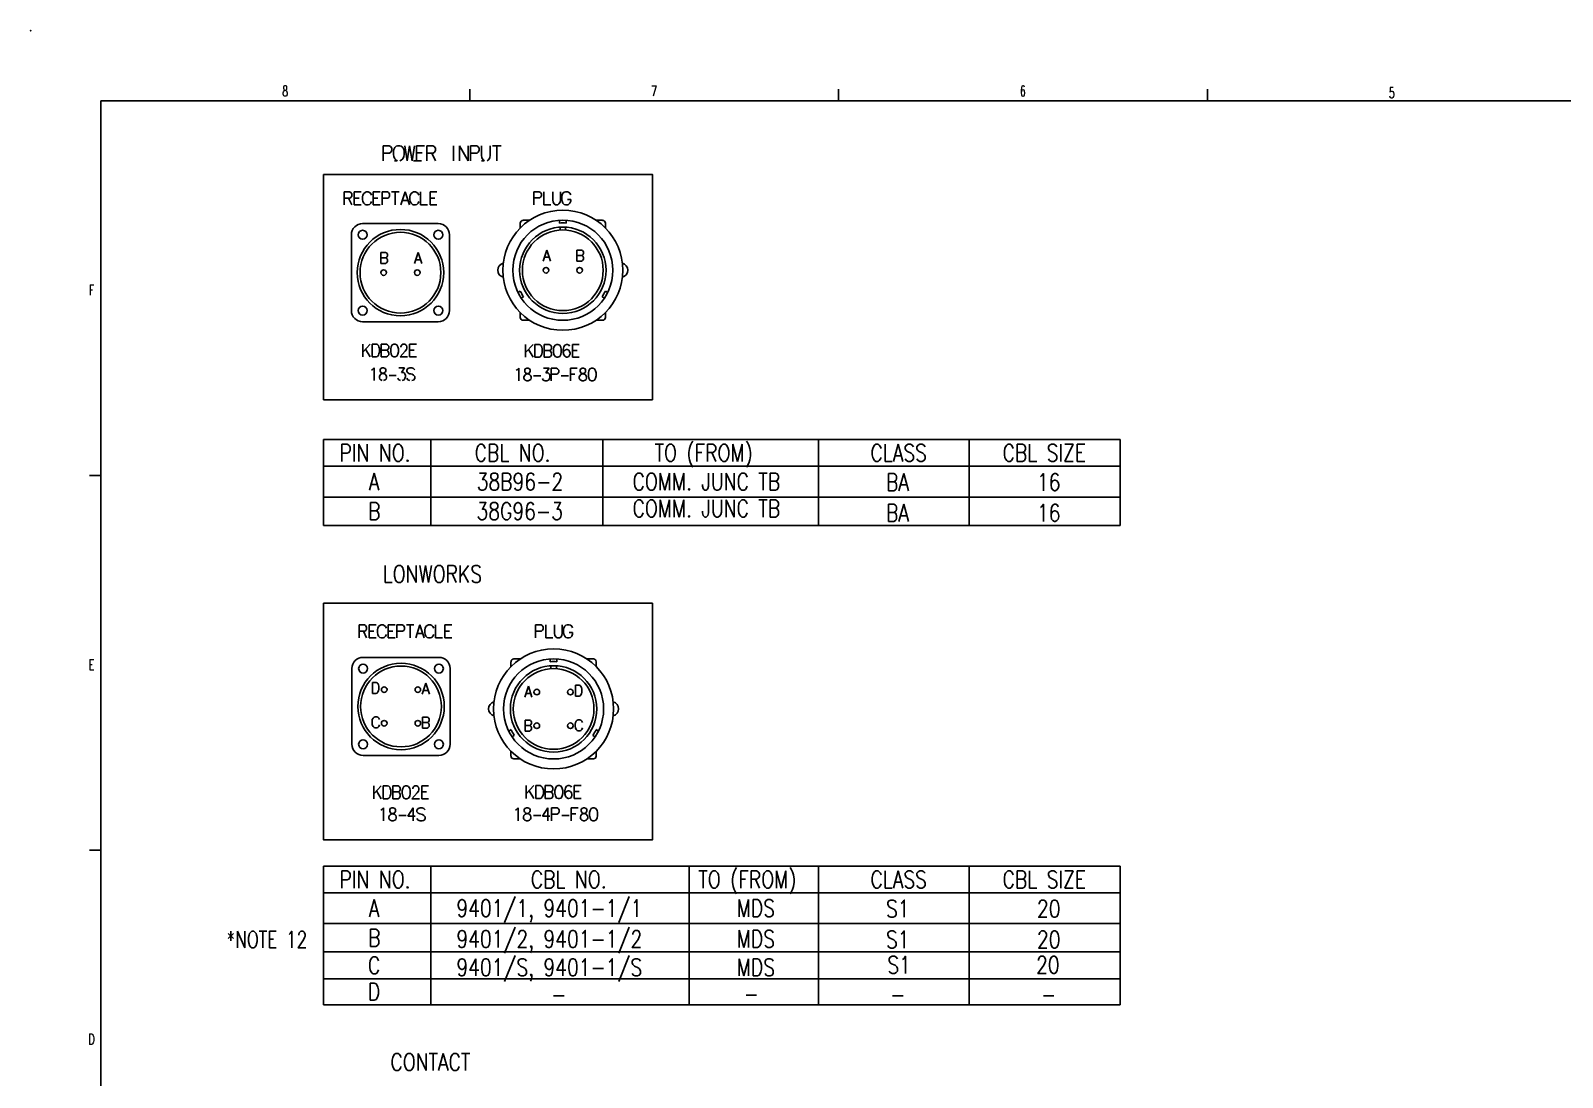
# Model space of a CAD drawing. Extents: x 260 to 819, y -886 to -443.
# Drawn here: x 260.4 to 537.3, y -643 to -453.8 of the extents above; entities that cross this region are included whole.
import ezdxf
from ezdxf.enums import TextEntityAlignment as Align

# ---------------------------------------------------------------- set-up
doc = ezdxf.new("R2010")
doc.units = 0
doc.header["$LTSCALE"] = 150
doc.header["$MEASUREMENT"] = 0
doc.linetypes.add('DASHED', pattern=[0.75, 0.5, -0.25])
doc.layers.get('0').update_dxf_attribs({"color": 6, "linetype": 'CONTINUOUS'})
doc.layers.add('현배선도', color=7, linetype='CONTINUOUS')
doc.styles.get("Standard").update_dxf_attribs({"font": 'romans.shx', "width": 0.8, "bigfont": 'whgtxt.shx'})

# ---------------------------------------------------------------- blocks, each defined once
blk = doc.blocks.new('ansi-c')
at = {"color": 5, "linetype": 'Continuous'}
for p, q in [((-56.4, 764.46), (477, 764.46)), ((-56.4, 358.06), (-56.4, 764.46))]:
    blk.add_line(p, q, dxfattribs=at)
at = {"color": 210, "linetype": 'Continuous'}
for p, q in [((10.28, 764.46), (10.28, 766.57)), ((76.95, 764.46), (76.95, 766.57)), ((143.63, 764.46), (143.63, 766.57)), ((-58.45, 696.73), (-56.4, 696.73)), ((-58.45, 629), (-56.4, 629))]:
    blk.add_line(p, q, dxfattribs=at)
at = {"color": 7, "linetype": 'Continuous'}
blk.add_point((-69.1, 777.16), dxfattribs=at)
at = {"color": 130, "linetype": 'Continuous', "width": 0.655684}
for s, p in [('8', (-23.08, 766.25)), ('7', (43.6, 766.25)), ('6', (110.27, 766.25)), ('5', (176.97, 765.92)), ('F', (-58.09, 730.28)), ('E', (-58.09, 662.55)), ('D', (-58.09, 594.82))]:
    blk.add_text(s, height=1.9, dxfattribs=at).set_placement(p, align=Align.MIDDLE_CENTER)

msp = doc.modelspace()

# ---------------------------------------------------------------- linework, layer by layer
at = {"color": 4, "linetype": 'Continuous'}
for p, q in [((324.07, -474.6), (325.19, -474.6)), ((324.07, -477.32), (324.07, -474.6)), ((324.07, -475.92), (325.26, -475.92)), ((325.19, -474.6), (325.42, -474.74)), ((325.26, -475.92), (325.49, -475.74)), ((325.42, -474.74), (325.66, -475.04)), ((325.49, -475.74), (325.66, -475.48)), ((325.66, -475.48), (325.66, -475.04)), ((325.95, -475.66), (326.02, -475.26)), ((325.95, -476.18), (325.95, -475.66)), ((325.95, -476.18), (326.02, -476.58)), ((326.02, -475.26), (326.18, -474.91)), ((326.18, -474.91), (326.45, -474.69)), ((326.45, -474.69), (326.71, -474.6)), ((326.71, -474.6), (327.1, -474.6)), ((327.1, -474.6), (327.37, -474.69)), ((327.37, -474.69), (327.63, -474.91)), ((327.63, -474.91), (327.8, -475.26)), ((327.8, -475.26), (327.86, -475.66)), ((327.8, -476.58), (327.86, -476.18)), ((327.86, -476.18), (327.86, -475.66)), ((327.99, -474.6), (328.45, -477.32)), ((328.45, -477.32), (328.88, -474.6)), ((328.88, -474.6), (329.31, -477.32)), ((329.31, -477.32), (329.77, -474.6)), ((330.13, -474.6), (331.58, -474.6)), ((330.13, -477.32), (330.13, -474.6)), ((330.13, -475.88), (331.12, -475.88)), ((331.98, -474.6), (333.1, -474.6)), ((331.98, -477.32), (331.98, -474.6)), ((331.98, -475.92), (333.16, -475.92)), ((332.9, -475.92), (333.56, -477.32)), ((333.1, -474.6), (333.33, -474.74)), ((333.16, -475.92), (333.39, -475.74)), ((333.33, -474.74), (333.56, -475.04)), ((333.39, -475.74), (333.56, -475.48)), ((333.56, -475.48), (333.56, -475.04)), ((336.78, -477.32), (336.78, -474.6)), ((337.9, -477.32), (337.9, -474.6)), ((337.9, -474.6), (339.48, -477.32)), ((339.48, -477.32), (339.48, -474.6)), ((339.88, -474.6), (341, -474.6)), ((339.88, -477.32), (339.88, -474.6)), ((339.88, -475.92), (341.06, -475.92)), ((341, -474.6), (341.23, -474.74)), ((341.06, -475.92), (341.29, -475.74)), ((341.23, -474.74), (341.46, -475.04)), ((341.29, -475.74), (341.46, -475.48)), ((341.46, -475.48), (341.46, -475.04)), ((341.85, -476.32), (341.85, -474.6)), ((343.43, -476.32), (343.43, -474.6)), ((343.83, -474.6), (345.41, -474.6)), ((344.62, -477.32), (344.62, -474.6)), ((326.02, -476.58), (326.18, -476.97)), ((326.17, -477.32), (326.57, -477.32)), ((326.18, -476.97), (326.45, -477.24)), ((326.45, -477.24), (326.71, -477.32)), ((327.1, -477.32), (327.37, -477.24)), ((327.37, -477.24), (327.63, -476.97)), ((327.63, -476.97), (327.8, -476.58)), ((329.59, -477.32), (331.04, -477.32)), ((341.85, -476.32), (341.92, -476.8)), ((341.87, -477.32), (342.34, -477.32)), ((341.92, -476.8), (342.15, -477.15)), ((342.15, -477.15), (342.41, -477.32)), ((342.87, -477.32), (343.14, -477.15)), ((343.14, -477.15), (343.37, -476.8)), ((343.37, -476.8), (343.43, -476.32))]:
    msp.add_line(p, q, dxfattribs=at)
at = {"color": 7, "linetype": 'Continuous'}
for p, q in [((317.05, -482.95), (318.02, -482.95)), ((317.05, -485.31), (317.05, -482.95)), ((317.05, -484.09), (318.07, -484.09)), ((317.84, -484.09), (318.42, -485.31)), ((318.02, -482.95), (318.22, -483.07)), ((318.07, -484.09), (318.27, -483.94)), ((318.22, -483.07), (318.42, -483.33)), ((318.27, -483.94), (318.42, -483.71)), ((318.42, -483.71), (318.42, -483.33)), ((318.87, -482.95), (320.13, -482.95)), ((318.87, -485.31), (318.87, -482.95)), ((318.87, -484.06), (319.73, -484.06)), ((320.38, -483.87), (320.44, -483.52)), ((320.38, -484.32), (320.38, -483.87)), ((320.38, -484.32), (320.44, -484.66)), ((320.44, -483.52), (320.58, -483.22)), ((320.58, -483.22), (320.81, -483.03)), ((320.81, -483.03), (321.04, -482.95)), ((321.04, -482.95), (321.38, -482.95)), ((321.38, -482.95), (321.61, -483.03)), ((321.61, -483.03), (321.84, -483.22)), ((321.84, -483.22), (321.98, -483.52)), ((322.3, -482.95), (323.55, -482.95)), ((322.3, -485.31), (322.3, -482.95)), ((322.3, -484.06), (323.15, -484.06)), ((323.89, -482.95), (324.86, -482.95)), ((323.89, -485.31), (323.89, -482.95)), ((323.89, -484.09), (324.92, -484.09)), ((324.86, -482.95), (325.06, -483.07)), ((324.92, -484.09), (325.12, -483.94)), ((325.06, -483.07), (325.26, -483.33)), ((325.12, -483.94), (325.26, -483.71)), ((325.26, -483.71), (325.26, -483.33)), ((325.61, -482.95), (326.98, -482.95)), ((326.29, -485.31), (326.29, -482.95)), ((327.29, -485.31), (328.06, -482.95)), ((327.55, -484.51), (328.57, -484.51)), ((328.06, -482.95), (328.83, -485.31)), ((328.94, -483.87), (329, -483.52)), ((328.94, -484.32), (328.94, -483.87)), ((328.94, -484.32), (329, -484.66)), ((329, -483.52), (329.14, -483.22)), ((329.14, -483.22), (329.37, -483.03)), ((329.37, -483.03), (329.6, -482.95)), ((329.6, -482.95), (329.94, -482.95)), ((329.94, -482.95), (330.17, -483.03)), ((330.17, -483.03), (330.4, -483.22)), ((330.4, -483.22), (330.54, -483.52)), ((330.86, -485.31), (330.86, -482.95)), ((332.57, -482.95), (333.82, -482.95)), ((332.57, -485.31), (332.57, -482.95)), ((332.57, -484.06), (333.42, -484.06)), ((351.34, -482.91), (352.31, -482.91)), ((351.34, -485.27), (351.34, -482.91)), ((351.34, -484.05), (352.36, -484.05)), ((352.31, -482.91), (352.51, -483.03)), ((352.36, -484.05), (352.56, -483.9)), ((352.51, -483.03), (352.71, -483.29)), ((352.56, -483.9), (352.71, -483.67)), ((352.71, -483.67), (352.71, -483.29)), ((353.16, -485.27), (353.16, -482.91)), ((354.76, -484.4), (354.76, -482.91)), ((354.76, -484.4), (354.82, -484.81)), ((356.07, -484.81), (356.13, -484.4)), ((356.13, -484.4), (356.13, -482.91)), ((356.39, -483.83), (356.44, -483.48)), ((356.39, -484.28), (356.39, -483.83)), ((356.39, -484.28), (356.44, -484.62)), ((356.44, -483.48), (356.59, -483.18)), ((356.59, -483.18), (356.82, -482.99)), ((356.82, -482.99), (357.04, -482.91)), ((357.04, -482.91), (357.39, -482.91)), ((357.39, -482.91), (357.61, -482.99)), ((357.42, -484.32), (357.99, -484.32)), ((357.61, -482.99), (357.84, -483.18)), ((357.84, -483.18), (357.99, -483.48)), ((357.99, -484.62), (357.99, -484.32)), ((318.87, -485.31), (320.13, -485.31)), ((320.44, -484.66), (320.58, -485.01)), ((320.58, -485.01), (320.81, -485.24)), ((320.81, -485.24), (321.04, -485.31)), ((321.04, -485.31), (321.38, -485.31)), ((321.38, -485.31), (321.61, -485.24)), ((321.61, -485.24), (321.84, -485.01)), ((321.84, -485.01), (321.98, -484.66)), ((322.3, -485.31), (323.55, -485.31)), ((329, -484.66), (329.14, -485.01)), ((329.14, -485.01), (329.37, -485.24)), ((329.37, -485.24), (329.6, -485.31)), ((329.6, -485.31), (329.94, -485.31)), ((329.94, -485.31), (330.17, -485.24)), ((330.17, -485.24), (330.4, -485.01)), ((330.4, -485.01), (330.54, -484.66)), ((330.86, -485.31), (332.11, -485.31)), ((332.57, -485.31), (333.82, -485.31)), ((353.16, -485.27), (354.42, -485.27)), ((354.82, -484.81), (355.02, -485.12)), ((355.02, -485.12), (355.25, -485.27)), ((355.25, -485.27), (355.65, -485.27)), ((355.65, -485.27), (355.87, -485.12)), ((355.87, -485.12), (356.07, -484.81)), ((356.44, -484.62), (356.59, -484.97)), ((356.59, -484.97), (356.82, -485.2)), ((356.82, -485.2), (357.04, -485.27)), ((357.04, -485.27), (357.39, -485.27)), ((357.39, -485.27), (357.61, -485.2)), ((357.61, -485.2), (357.84, -484.97)), ((357.84, -484.97), (357.99, -484.62)), ((320.38, -488.68), (334.06, -488.68)), ((348.87, -489.47), (348.87, -488.6)), ((349.38, -488.09), (350.55, -488.09)), ((355.97, -488.58), (355.97, -488.09)), ((356.06, -489.84), (356.06, -489.33)), ((357.08, -489.84), (357.08, -489.33)), ((357.16, -488.58), (357.16, -488.09)), ((362.59, -488.09), (363.76, -488.09)), ((364.27, -489.47), (364.27, -488.6)), ((318.35, -504.4), (318.35, -490.71)), ((336.09, -504.4), (336.09, -490.71)), ((323.69, -493.89), (324.51, -493.89)), ((323.69, -495.88), (323.69, -493.89)), ((323.69, -494.86), (324.56, -494.86)), ((324.51, -493.89), (324.68, -493.99)), ((324.56, -494.86), (324.73, -494.73)), ((324.56, -494.86), (324.73, -494.98)), ((324.68, -493.99), (324.85, -494.21)), ((324.68, -495.79), (324.85, -495.56)), ((324.73, -494.73), (324.85, -494.53)), ((324.73, -494.98), (324.85, -495.24)), ((324.85, -494.53), (324.85, -494.21)), ((324.85, -495.56), (324.85, -495.24)), ((329.75, -495.88), (330.4, -493.89)), ((329.97, -495.21), (330.84, -495.21)), ((330.4, -493.89), (331.06, -495.88)), ((353.02, -495.45), (353.67, -493.46)), ((353.24, -494.78), (354.1, -494.78)), ((353.67, -493.46), (354.32, -495.45)), ((359.13, -493.46), (359.95, -493.46)), ((359.13, -495.45), (359.13, -493.46)), ((359.13, -494.43), (359.99, -494.43)), ((359.13, -495.45), (359.95, -495.45)), ((359.95, -493.46), (360.12, -493.56)), ((359.95, -495.45), (360.12, -495.36)), ((359.99, -494.43), (360.16, -494.3)), ((359.99, -494.43), (360.16, -494.55)), ((360.12, -493.56), (360.28, -493.78)), ((360.12, -495.36), (360.28, -495.13)), ((360.16, -494.3), (360.28, -494.1)), ((360.16, -494.55), (360.28, -494.81)), ((360.28, -494.1), (360.28, -493.78)), ((360.28, -495.13), (360.28, -494.81)), ((323.69, -495.88), (324.51, -495.88)), ((324.51, -495.88), (324.68, -495.79)), ((348.45, -501.12), (348.88, -500.88)), ((364.26, -500.88), (364.69, -501.12)), ((349.04, -502.15), (349.47, -501.91)), ((363.67, -501.91), (364.09, -502.15)), ((320.38, -506.43), (334.06, -506.43)), ((348.87, -505.65), (348.87, -504.77)), ((349.38, -506.15), (350.55, -506.15)), ((362.59, -506.15), (363.76, -506.15)), ((364.27, -505.65), (364.27, -504.77)), ((320.41, -512.77), (320.41, -510.47)), ((320.41, -511.92), (321.75, -510.47)), ((320.91, -511.4), (321.75, -512.77)), ((322.08, -510.47), (322.86, -510.47)), ((322.08, -512.77), (322.08, -510.47)), ((322.86, -510.47), (323.06, -510.55)), ((323.06, -510.55), (323.22, -510.73)), ((323.22, -510.73), (323.33, -510.95)), ((323.22, -512.48), (323.33, -512.25)), ((323.33, -510.95), (323.42, -511.29)), ((323.33, -512.25), (323.42, -511.92)), ((323.42, -511.92), (323.42, -511.29)), ((323.75, -510.47), (324.7, -510.47)), ((323.75, -512.77), (323.75, -510.47)), ((323.75, -511.59), (324.75, -511.59)), ((324.7, -510.47), (324.89, -510.58)), ((324.75, -511.59), (324.95, -511.44)), ((324.75, -511.59), (324.95, -511.73)), ((324.89, -510.58), (325.09, -510.84)), ((324.95, -511.44), (325.09, -511.21)), ((324.95, -511.73), (325.09, -512.03)), ((325.09, -511.21), (325.09, -510.84)), ((325.09, -512.4), (325.09, -512.03)), ((325.45, -511.33), (325.53, -510.95)), ((325.45, -511.81), (325.45, -511.33)), ((325.45, -511.81), (325.53, -512.29)), ((325.53, -510.95), (325.73, -510.58)), ((325.73, -510.58), (326.03, -510.47)), ((326.03, -510.47), (326.25, -510.47)), ((326.25, -510.47), (326.56, -510.58)), ((326.56, -510.58), (326.75, -510.95)), ((326.75, -510.95), (326.84, -511.33)), ((326.75, -512.29), (326.84, -511.85)), ((326.84, -511.85), (326.84, -511.33)), ((327.14, -512.77), (328.09, -511.73)), ((327.28, -510.92), (327.39, -510.7)), ((327.28, -511.03), (327.28, -510.92)), ((327.39, -510.7), (327.48, -510.58)), ((327.48, -510.58), (327.67, -510.47)), ((327.67, -510.47), (328.01, -510.47)), ((328.01, -510.47), (328.2, -510.58)), ((328.09, -511.73), (328.28, -511.44)), ((328.2, -510.58), (328.28, -510.73)), ((328.28, -510.73), (328.37, -510.99)), ((328.28, -511.44), (328.37, -511.21)), ((328.37, -511.21), (328.37, -510.99)), ((328.87, -510.47), (330.09, -510.47)), ((328.87, -512.77), (328.87, -510.47)), ((328.87, -511.55), (329.7, -511.55)), ((349.85, -512.83), (349.85, -510.53)), ((349.85, -511.97), (351.18, -510.53)), ((350.35, -511.46), (351.18, -512.83)), ((351.52, -510.53), (352.3, -510.53)), ((351.52, -512.83), (351.52, -510.53)), ((352.3, -510.53), (352.49, -510.6)), ((352.49, -510.6), (352.66, -510.79)), ((352.66, -510.79), (352.77, -511.01)), ((352.77, -511.01), (352.85, -511.34)), ((352.77, -512.31), (352.85, -511.97)), ((352.85, -511.97), (352.85, -511.34)), ((353.19, -510.53), (354.13, -510.53)), ((353.19, -512.83), (353.19, -510.53)), ((353.19, -511.64), (354.19, -511.64)), ((354.13, -510.53), (354.33, -510.64)), ((354.19, -511.64), (354.38, -511.49)), ((354.19, -511.64), (354.38, -511.79)), ((354.33, -510.64), (354.52, -510.9)), ((354.38, -511.49), (354.52, -511.27)), ((354.38, -511.79), (354.52, -512.09)), ((354.52, -511.27), (354.52, -510.9)), ((354.52, -512.46), (354.52, -512.09)), ((354.88, -511.38), (354.97, -511.01)), ((354.88, -511.86), (354.88, -511.38)), ((354.88, -511.86), (354.97, -512.35)), ((354.97, -511.01), (355.16, -510.64)), ((355.16, -510.64), (355.47, -510.53)), ((355.47, -510.53), (355.69, -510.53)), ((355.69, -510.53), (356, -510.64)), ((356, -510.64), (356.19, -511.01)), ((356.19, -511.01), (356.27, -511.38)), ((356.19, -512.35), (356.27, -511.9)), ((356.27, -511.9), (356.27, -511.38)), ((356.66, -511.46), (356.75, -510.94)), ((356.66, -511.97), (356.66, -511.46)), ((356.66, -512.01), (356.75, -511.75)), ((356.66, -511.97), (356.75, -512.38)), ((356.75, -510.94), (356.94, -510.64)), ((356.75, -511.75), (356.91, -511.57)), ((356.91, -511.57), (357.22, -511.46)), ((356.94, -510.64), (357.25, -510.53)), ((357.22, -511.46), (357.33, -511.46)), ((357.25, -510.53), (357.41, -510.53)), ((357.33, -511.46), (357.64, -511.57)), ((357.41, -510.53), (357.72, -510.64)), ((357.64, -511.57), (357.8, -511.79)), ((357.72, -510.64), (357.8, -510.83)), ((357.8, -511.79), (357.89, -512.09)), ((357.8, -512.49), (357.89, -512.2)), ((357.89, -512.2), (357.89, -512.09)), ((358.3, -510.53), (359.53, -510.53)), ((358.3, -512.83), (358.3, -510.53)), ((358.3, -511.6), (359.14, -511.6)), ((321.99, -515.16), (322.16, -515.04)), ((322.08, -512.77), (322.86, -512.77)), ((322.16, -515.04), (322.46, -514.75)), ((322.46, -517.05), (322.46, -514.75)), ((322.83, -512.77), (323.06, -512.7)), ((323.06, -512.7), (323.22, -512.48)), ((323.55, -515.04), (323.66, -514.86)), ((323.55, -515.3), (323.55, -515.04)), ((323.66, -514.86), (323.94, -514.75)), ((323.75, -512.77), (324.7, -512.77)), ((323.94, -514.75), (324.16, -514.75)), ((324.16, -514.75), (324.44, -514.86)), ((324.44, -514.86), (324.55, -515.04)), ((324.55, -515.3), (324.55, -515.04)), ((324.7, -512.77), (324.89, -512.66)), ((324.89, -512.66), (325.09, -512.4)), ((325.53, -512.29), (325.73, -512.66)), ((325.73, -512.66), (326.03, -512.77)), ((326.03, -512.77), (326.25, -512.77)), ((326.25, -512.77), (326.56, -512.66)), ((326.56, -512.66), (326.75, -512.29)), ((326.94, -514.75), (327.97, -514.75)), ((327.14, -512.77), (328.48, -512.77)), ((327.38, -515.6), (327.97, -514.75)), ((328.36, -515.16), (328.58, -514.86)), ((328.58, -514.86), (328.91, -514.75)), ((328.87, -512.77), (330.09, -512.77)), ((328.91, -514.75), (329.25, -514.75)), ((329.25, -514.75), (329.58, -514.86)), ((329.58, -514.86), (329.8, -515.12)), ((348.29, -515.1), (348.59, -514.8)), ((348.59, -517.1), (348.59, -514.8)), ((349.68, -515.1), (349.79, -514.91)), ((349.79, -514.91), (350.07, -514.8)), ((350.07, -514.8), (350.29, -514.8)), ((350.29, -514.8), (350.57, -514.91)), ((350.57, -514.91), (350.68, -515.1)), ((351.52, -512.83), (352.3, -512.83)), ((352.27, -512.83), (352.49, -512.75)), ((352.49, -512.75), (352.66, -512.53)), ((352.66, -512.53), (352.77, -512.31)), ((353.07, -514.8), (354.1, -514.8)), ((353.19, -512.83), (354.13, -512.83)), ((353.51, -515.66), (354.1, -514.8)), ((354.13, -512.83), (354.33, -512.72)), ((354.33, -512.72), (354.52, -512.46)), ((354.49, -514.8), (355.43, -514.8)), ((354.49, -517.1), (354.49, -514.8)), ((354.97, -512.35), (355.16, -512.72)), ((355.16, -512.72), (355.47, -512.83)), ((355.43, -514.8), (355.63, -514.91)), ((355.47, -512.83), (355.69, -512.83)), ((355.63, -514.91), (355.82, -515.17)), ((355.69, -512.83), (356, -512.72)), ((356, -512.72), (356.19, -512.35)), ((356.75, -512.38), (356.91, -512.64)), ((356.91, -512.64), (357.22, -512.83)), ((357.22, -512.83), (357.33, -512.83)), ((357.33, -512.83), (357.64, -512.72)), ((357.64, -512.72), (357.8, -512.49)), ((357.94, -514.8), (359.16, -514.8)), ((357.94, -517.1), (357.94, -514.8)), ((358.3, -512.83), (359.53, -512.83)), ((359.69, -515.1), (359.8, -514.91)), ((359.8, -514.91), (360.08, -514.8)), ((360.08, -514.8), (360.3, -514.8)), ((360.3, -514.8), (360.58, -514.91)), ((360.58, -514.91), (360.69, -515.1)), ((361.28, -515.29), (361.47, -514.91)), ((361.47, -514.91), (361.78, -514.8)), ((361.78, -514.8), (362, -514.8)), ((362, -514.8), (362.3, -514.91)), ((362.3, -514.91), (362.5, -515.29)), ((323.41, -516.34), (323.49, -516.12)), ((323.41, -516.56), (323.41, -516.34)), ((323.41, -516.56), (323.49, -516.79)), ((323.49, -516.12), (323.69, -515.9)), ((323.49, -516.79), (323.66, -516.94)), ((323.55, -515.3), (323.6, -515.49)), ((323.6, -515.49), (323.69, -515.6)), ((323.66, -516.94), (323.94, -517.05)), ((323.69, -515.6), (323.82, -515.67)), ((323.69, -515.9), (324.27, -515.67)), ((323.82, -515.67), (324.44, -515.9)), ((324.16, -517.05), (324.44, -516.94)), ((324.27, -515.67), (324.41, -515.6)), ((324.41, -515.6), (324.49, -515.49)), ((324.44, -515.9), (324.63, -516.12)), ((324.44, -516.94), (324.63, -516.79)), ((324.49, -515.49), (324.55, -515.3)), ((324.63, -516.12), (324.71, -516.34)), ((324.63, -516.79), (324.71, -516.56)), ((324.71, -516.56), (324.71, -516.34)), ((325.16, -516.12), (326.44, -516.12)), ((326.74, -516.64), (326.83, -516.82)), ((326.83, -516.82), (326.91, -516.94)), ((326.91, -516.94), (327.22, -517.05)), ((327.38, -515.6), (327.77, -515.6)), ((327.52, -517.05), (327.86, -516.94)), ((327.77, -515.6), (327.94, -515.71)), ((327.86, -516.94), (328.02, -516.71)), ((327.94, -515.71), (328.02, -515.82)), ((328.02, -515.82), (328.11, -516.16)), ((328.02, -516.71), (328.11, -516.38)), ((328.11, -516.38), (328.11, -516.16)), ((328.36, -515.41), (328.36, -515.16)), ((328.36, -515.41), (328.55, -515.67)), ((328.36, -516.64), (328.58, -516.9)), ((328.55, -515.67), (328.86, -515.82)), ((328.58, -516.9), (328.91, -517.05)), ((328.86, -515.82), (329.08, -515.86)), ((329.08, -515.86), (329.33, -515.93)), ((329.25, -517.05), (329.58, -516.97)), ((329.33, -515.93), (329.58, -516.08)), ((329.58, -516.08), (329.8, -516.34)), ((329.58, -516.97), (329.8, -516.68)), ((329.8, -516.68), (329.8, -516.34)), ((348.12, -515.21), (348.29, -515.1)), ((349.54, -516.4), (349.62, -516.18)), ((349.54, -516.62), (349.54, -516.4)), ((349.54, -516.62), (349.62, -516.84)), ((349.62, -516.18), (349.82, -515.95)), ((349.62, -516.84), (349.79, -516.99)), ((349.68, -515.36), (349.68, -515.1)), ((349.68, -515.36), (349.73, -515.54)), ((349.73, -515.54), (349.82, -515.66)), ((349.79, -516.99), (350.07, -517.1)), ((349.82, -515.66), (349.95, -515.73)), ((349.82, -515.95), (350.4, -515.73)), ((349.95, -515.73), (350.57, -515.95)), ((350.07, -517.1), (350.29, -517.1)), ((350.29, -517.1), (350.57, -516.99)), ((350.4, -515.73), (350.54, -515.66)), ((350.54, -515.66), (350.62, -515.54)), ((350.57, -515.95), (350.76, -516.18)), ((350.57, -516.99), (350.76, -516.84)), ((350.62, -515.54), (350.68, -515.36)), ((350.68, -515.36), (350.68, -515.1)), ((350.76, -516.18), (350.84, -516.4)), ((350.76, -516.84), (350.84, -516.62)), ((350.84, -516.62), (350.84, -516.4)), ((351.29, -516.18), (352.57, -516.18)), ((352.88, -516.69), (352.96, -516.88)), ((352.96, -516.88), (353.04, -516.99)), ((353.04, -516.99), (353.35, -517.1)), ((353.35, -517.1), (353.65, -517.1)), ((353.51, -515.66), (353.9, -515.66)), ((353.65, -517.1), (353.99, -516.99)), ((353.9, -515.66), (354.07, -515.77)), ((353.99, -516.99), (354.15, -516.77)), ((354.07, -515.77), (354.15, -515.88)), ((354.15, -515.88), (354.24, -516.21)), ((354.15, -516.77), (354.24, -516.43)), ((354.24, -516.43), (354.24, -516.21)), ((354.49, -515.92), (355.49, -515.92)), ((355.49, -515.92), (355.68, -515.77)), ((355.68, -515.77), (355.82, -515.54)), ((355.82, -515.54), (355.82, -515.17)), ((356.3, -516.18), (357.58, -516.18)), ((357.94, -515.88), (358.77, -515.88)), ((359.55, -516.4), (359.63, -516.18)), ((359.55, -516.62), (359.55, -516.4)), ((359.55, -516.62), (359.63, -516.84)), ((359.63, -516.18), (359.83, -515.95)), ((359.63, -516.84), (359.8, -516.99)), ((359.69, -515.36), (359.69, -515.1)), ((359.69, -515.36), (359.75, -515.54)), ((359.75, -515.54), (359.83, -515.66)), ((359.8, -516.99), (360.08, -517.1)), ((359.83, -515.66), (359.97, -515.73)), ((359.83, -515.95), (360.41, -515.73)), ((359.97, -515.73), (360.58, -515.95)), ((360.08, -517.1), (360.3, -517.1)), ((360.3, -517.1), (360.58, -516.99)), ((360.41, -515.73), (360.55, -515.66)), ((360.55, -515.66), (360.64, -515.54)), ((360.58, -515.95), (360.77, -516.18)), ((360.58, -516.99), (360.77, -516.84)), ((360.64, -515.54), (360.69, -515.36)), ((360.69, -515.36), (360.69, -515.1)), ((360.77, -516.18), (360.86, -516.4)), ((360.77, -516.84), (360.86, -516.62)), ((360.86, -516.62), (360.86, -516.4)), ((361.19, -515.66), (361.28, -515.29)), ((361.19, -516.14), (361.19, -515.66)), ((361.19, -516.14), (361.28, -516.62)), ((361.28, -516.62), (361.47, -516.99)), ((361.47, -516.99), (361.78, -517.1)), ((361.78, -517.1), (362, -517.1)), ((362, -517.1), (362.3, -516.99)), ((362.3, -516.99), (362.5, -516.62)), ((362.5, -515.29), (362.58, -515.66)), ((362.5, -516.62), (362.58, -516.18)), ((362.58, -516.18), (362.58, -515.66)), ((319.73, -561.24), (320.7, -561.24)), ((319.73, -563.6), (319.73, -561.24)), ((320.7, -561.24), (320.9, -561.35)), ((320.9, -561.35), (321.1, -561.62)), ((320.96, -562.23), (321.1, -562)), ((321.1, -562), (321.1, -561.62)), ((321.56, -561.24), (322.81, -561.24)), ((321.56, -563.6), (321.56, -561.24)), ((323.07, -562.15), (323.13, -561.81)), ((323.13, -561.81), (323.27, -561.51)), ((323.27, -561.51), (323.5, -561.32)), ((323.5, -561.32), (323.73, -561.24)), ((323.73, -561.24), (324.07, -561.24)), ((324.07, -561.24), (324.3, -561.32)), ((324.3, -561.32), (324.53, -561.51)), ((324.53, -561.51), (324.67, -561.81)), ((324.98, -561.24), (326.24, -561.24)), ((324.98, -563.6), (324.98, -561.24)), ((326.58, -561.24), (327.55, -561.24)), ((326.58, -563.6), (326.58, -561.24)), ((327.55, -561.24), (327.75, -561.35)), ((327.75, -561.35), (327.95, -561.62)), ((327.81, -562.23), (327.95, -562)), ((327.95, -562), (327.95, -561.62)), ((328.29, -561.24), (329.66, -561.24)), ((328.98, -563.6), (328.98, -561.24)), ((329.98, -563.6), (330.75, -561.24)), ((330.75, -561.24), (331.52, -563.6)), ((331.63, -562.15), (331.69, -561.81)), ((331.69, -561.81), (331.83, -561.51)), ((331.83, -561.51), (332.06, -561.32)), ((332.06, -561.32), (332.29, -561.24)), ((332.29, -561.24), (332.63, -561.24)), ((332.63, -561.24), (332.86, -561.32)), ((332.86, -561.32), (333.09, -561.51)), ((333.09, -561.51), (333.23, -561.81)), ((333.54, -563.6), (333.54, -561.24)), ((335.26, -561.24), (336.51, -561.24)), ((335.26, -563.6), (335.26, -561.24)), ((351.66, -561.22), (352.63, -561.22)), ((351.66, -563.58), (351.66, -561.22)), ((352.63, -561.22), (352.83, -561.33)), ((352.83, -561.33), (353.03, -561.6)), ((352.89, -562.21), (353.03, -561.98)), ((353.03, -561.98), (353.03, -561.6)), ((353.49, -563.58), (353.49, -561.22)), ((355.09, -562.7), (355.09, -561.22)), ((356.45, -562.7), (356.45, -561.22)), ((356.71, -562.13), (356.77, -561.79)), ((356.77, -561.79), (356.91, -561.49)), ((356.91, -561.49), (357.14, -561.3)), ((357.14, -561.3), (357.37, -561.22)), ((357.37, -561.22), (357.71, -561.22)), ((357.71, -561.22), (357.94, -561.3)), ((357.94, -561.3), (358.17, -561.49)), ((358.17, -561.49), (358.31, -561.79)), ((319.73, -562.38), (320.76, -562.38)), ((320.53, -562.38), (321.1, -563.6)), ((320.76, -562.38), (320.96, -562.23)), ((321.56, -562.34), (322.42, -562.34)), ((321.56, -563.6), (322.81, -563.6)), ((323.07, -562.61), (323.07, -562.15)), ((323.07, -562.61), (323.13, -562.95)), ((323.13, -562.95), (323.27, -563.29)), ((323.27, -563.29), (323.5, -563.52)), ((323.5, -563.52), (323.73, -563.6)), ((323.73, -563.6), (324.07, -563.6)), ((324.07, -563.6), (324.3, -563.52)), ((324.3, -563.52), (324.53, -563.29)), ((324.53, -563.29), (324.67, -562.95)), ((324.98, -562.34), (325.84, -562.34)), ((324.98, -563.6), (326.24, -563.6)), ((326.58, -562.38), (327.61, -562.38)), ((327.61, -562.38), (327.81, -562.23)), ((330.23, -562.8), (331.26, -562.8)), ((331.63, -562.61), (331.63, -562.15)), ((331.63, -562.61), (331.69, -562.95)), ((331.69, -562.95), (331.83, -563.29)), ((331.83, -563.29), (332.06, -563.52)), ((332.06, -563.52), (332.29, -563.6)), ((332.29, -563.6), (332.63, -563.6)), ((332.63, -563.6), (332.86, -563.52)), ((332.86, -563.52), (333.09, -563.29)), ((333.09, -563.29), (333.23, -562.95)), ((333.54, -563.6), (334.8, -563.6)), ((335.26, -562.34), (336.11, -562.34)), ((335.26, -563.6), (336.51, -563.6)), ((351.66, -562.36), (352.69, -562.36)), ((352.69, -562.36), (352.89, -562.21)), ((353.49, -563.58), (354.74, -563.58)), ((355.09, -562.7), (355.14, -563.12)), ((355.14, -563.12), (355.34, -563.43)), ((355.34, -563.43), (355.57, -563.58)), ((355.57, -563.58), (355.97, -563.58)), ((355.97, -563.58), (356.2, -563.43)), ((356.2, -563.43), (356.4, -563.12)), ((356.4, -563.12), (356.45, -562.7)), ((356.71, -562.59), (356.71, -562.13)), ((356.71, -562.59), (356.77, -562.93)), ((356.77, -562.93), (356.91, -563.27)), ((356.91, -563.27), (357.14, -563.5)), ((357.14, -563.5), (357.37, -563.58)), ((357.37, -563.58), (357.71, -563.58)), ((357.71, -563.58), (357.94, -563.5)), ((357.74, -562.63), (358.31, -562.63)), ((357.94, -563.5), (358.17, -563.27)), ((358.17, -563.27), (358.31, -562.93)), ((358.31, -562.93), (358.31, -562.63)), ((320.47, -567.11), (334.16, -567.11)), ((347.71, -567.38), (348.88, -567.38)), ((354.31, -567.88), (354.31, -567.38)), ((355.5, -567.88), (355.5, -567.38)), ((360.92, -567.38), (362.09, -567.38)), ((318.44, -582.82), (318.44, -569.13)), ((336.19, -582.82), (336.19, -569.13)), ((347.2, -568.77), (347.2, -567.89)), ((354.39, -569.13), (354.39, -568.62)), ((355.41, -569.13), (355.41, -568.62)), ((362.6, -568.77), (362.6, -567.89)), ((322.14, -571.62), (322.82, -571.62)), ((322.14, -573.61), (322.14, -571.62)), ((322.82, -571.62), (322.99, -571.68)), ((322.99, -571.68), (323.13, -571.85)), ((323.13, -571.85), (323.23, -572.04)), ((323.13, -573.36), (323.23, -573.16)), ((323.23, -572.04), (323.3, -572.33)), ((323.23, -573.16), (323.3, -572.87)), ((323.3, -572.87), (323.3, -572.33)), ((331.17, -573.77), (331.82, -571.78)), ((331.38, -573.09), (332.25, -573.09)), ((331.82, -571.78), (332.47, -573.77)), ((349.69, -574.29), (350.34, -572.3)), ((350.34, -572.3), (350.99, -574.29)), ((358.86, -572.14), (359.53, -572.14)), ((358.86, -574.14), (358.86, -572.14)), ((359.53, -572.14), (359.7, -572.21)), ((359.7, -572.21), (359.85, -572.37)), ((359.85, -572.37), (359.94, -572.56)), ((359.94, -572.56), (360.02, -572.85)), ((360.02, -573.4), (360.02, -572.85)), ((322.14, -573.61), (322.82, -573.61)), ((322.79, -573.61), (322.99, -573.55)), ((322.99, -573.55), (323.13, -573.36)), ((349.9, -573.62), (350.77, -573.62)), ((358.86, -574.14), (359.53, -574.14)), ((359.51, -574.14), (359.7, -574.07)), ((359.7, -574.07), (359.85, -573.88)), ((359.85, -573.88), (359.94, -573.69)), ((359.94, -573.69), (360.02, -573.4)), ((322.09, -578.63), (322.13, -578.34)), ((322.09, -579.02), (322.09, -578.63)), ((322.13, -578.34), (322.26, -578.08)), ((322.26, -578.08), (322.45, -577.92)), ((322.45, -577.92), (322.64, -577.86)), ((322.64, -577.86), (322.93, -577.86)), ((322.93, -577.86), (323.12, -577.92)), ((323.12, -577.92), (323.32, -578.08)), ((323.32, -578.08), (323.44, -578.34)), ((331.23, -577.9), (332.05, -577.9)), ((331.23, -579.9), (331.23, -577.9)), ((332.05, -577.9), (332.22, -578)), ((332.22, -578), (332.39, -578.23)), ((332.27, -578.74), (332.39, -578.55)), ((332.39, -578.55), (332.39, -578.23)), ((349.76, -578.43), (350.58, -578.43)), ((349.76, -580.42), (349.76, -578.43)), ((350.58, -578.43), (350.74, -578.52)), ((350.74, -578.52), (350.91, -578.75)), ((358.85, -578.86), (358.97, -578.61)), ((358.97, -578.61), (359.17, -578.45)), ((359.17, -578.45), (359.36, -578.38)), ((359.36, -578.38), (359.65, -578.38)), ((359.65, -578.38), (359.84, -578.45)), ((359.84, -578.45), (360.03, -578.61)), ((360.03, -578.61), (360.15, -578.86)), ((322.09, -579.02), (322.13, -579.31)), ((322.13, -579.31), (322.26, -579.6)), ((322.26, -579.6), (322.45, -579.79)), ((322.45, -579.79), (322.64, -579.85)), ((322.64, -579.85), (322.93, -579.85)), ((322.93, -579.85), (323.12, -579.79)), ((323.12, -579.79), (323.32, -579.6)), ((323.32, -579.6), (323.44, -579.31)), ((331.23, -578.87), (332.1, -578.87)), ((331.23, -579.9), (332.05, -579.9)), ((332.05, -579.9), (332.22, -579.8)), ((332.1, -578.87), (332.27, -578.74)), ((332.1, -578.87), (332.27, -579)), ((332.22, -579.8), (332.39, -579.58)), ((332.27, -579), (332.39, -579.25)), ((332.39, -579.58), (332.39, -579.25)), ((346.78, -580.42), (347.21, -580.17)), ((347.38, -581.45), (347.8, -581.2)), ((349.76, -579.39), (350.62, -579.39)), ((349.76, -580.42), (350.58, -580.42)), ((350.58, -580.42), (350.74, -580.32)), ((350.62, -579.39), (350.79, -579.26)), ((350.62, -579.39), (350.79, -579.52)), ((350.74, -580.32), (350.91, -580.1)), ((350.79, -579.26), (350.91, -579.07)), ((350.79, -579.52), (350.91, -579.78)), ((350.91, -579.07), (350.91, -578.75)), ((350.91, -580.1), (350.91, -579.78)), ((358.8, -579.15), (358.85, -578.86)), ((358.8, -579.54), (358.8, -579.15)), ((358.8, -579.54), (358.85, -579.83)), ((358.85, -579.83), (358.97, -580.12)), ((358.97, -580.12), (359.17, -580.31)), ((359.17, -580.31), (359.36, -580.38)), ((359.36, -580.38), (359.65, -580.38)), ((359.65, -580.38), (359.84, -580.31)), ((359.84, -580.31), (360.03, -580.12)), ((360.03, -580.12), (360.15, -579.83)), ((362, -581.2), (362.43, -581.45)), ((362.59, -580.17), (363.02, -580.42)), ((347.2, -584.94), (347.2, -584.06)), ((362.6, -584.94), (362.6, -584.06)), ((320.47, -584.85), (334.16, -584.85)), ((347.71, -585.45), (348.88, -585.45)), ((360.92, -585.45), (362.09, -585.45)), ((322.38, -592.66), (322.38, -590.3)), ((322.38, -591.78), (323.75, -590.3)), ((322.9, -591.25), (323.75, -592.66)), ((324.1, -590.3), (324.9, -590.3)), ((324.1, -592.66), (324.1, -590.3)), ((324.9, -590.3), (325.1, -590.38)), ((325.1, -590.38), (325.27, -590.57)), ((325.1, -592.58), (325.27, -592.36)), ((325.27, -590.57), (325.38, -590.8)), ((325.27, -592.36), (325.38, -592.13)), ((325.38, -590.8), (325.47, -591.14)), ((325.38, -592.13), (325.47, -591.78)), ((325.47, -591.78), (325.47, -591.14)), ((325.81, -590.3), (326.78, -590.3)), ((325.81, -592.66), (325.81, -590.3)), ((325.81, -591.44), (326.84, -591.44)), ((326.78, -590.3), (326.98, -590.42)), ((326.78, -592.66), (326.98, -592.55)), ((326.84, -591.44), (327.04, -591.29)), ((326.84, -591.44), (327.04, -591.59)), ((326.98, -590.42), (327.18, -590.68)), ((326.98, -592.55), (327.18, -592.28)), ((327.04, -591.29), (327.18, -591.06)), ((327.04, -591.59), (327.18, -591.9)), ((327.18, -591.06), (327.18, -590.68)), ((327.18, -592.28), (327.18, -591.9)), ((327.55, -591.18), (327.63, -590.8)), ((327.55, -591.67), (327.55, -591.18)), ((327.55, -591.67), (327.63, -592.17)), ((327.63, -590.8), (327.83, -590.42)), ((327.63, -592.17), (327.83, -592.55)), ((327.83, -590.42), (328.15, -590.3)), ((327.83, -592.55), (328.15, -592.66)), ((328.15, -590.3), (328.38, -590.3)), ((328.38, -590.3), (328.69, -590.42)), ((328.38, -592.66), (328.69, -592.55)), ((328.69, -590.42), (328.89, -590.8)), ((328.69, -592.55), (328.89, -592.17)), ((328.89, -590.8), (328.98, -591.18)), ((328.89, -592.17), (328.98, -591.71)), ((328.98, -591.71), (328.98, -591.18)), ((329.29, -592.66), (330.26, -591.59)), ((329.43, -590.76), (329.55, -590.53)), ((329.43, -590.87), (329.43, -590.76)), ((329.55, -590.53), (329.63, -590.42)), ((329.63, -590.42), (329.83, -590.3)), ((329.83, -590.3), (330.17, -590.3)), ((330.17, -590.3), (330.37, -590.42)), ((330.26, -591.59), (330.46, -591.29)), ((330.37, -590.42), (330.46, -590.57)), ((330.46, -590.57), (330.54, -590.83)), ((330.46, -591.29), (330.54, -591.06)), ((330.54, -591.06), (330.54, -590.83)), ((331.06, -590.3), (332.31, -590.3)), ((331.06, -592.66), (331.06, -590.3)), ((331.06, -591.4), (331.91, -591.4)), ((349.97, -592.64), (349.97, -590.28)), ((349.97, -591.76), (351.34, -590.28)), ((350.48, -591.23), (351.34, -592.64)), ((351.68, -590.28), (352.48, -590.28)), ((351.68, -592.64), (351.68, -590.28)), ((352.45, -592.64), (352.68, -592.56)), ((352.48, -590.28), (352.68, -590.36)), ((352.68, -590.36), (352.85, -590.55)), ((352.68, -592.56), (352.85, -592.34)), ((352.85, -590.55), (352.96, -590.78)), ((352.85, -592.34), (352.96, -592.11)), ((352.96, -590.78), (353.05, -591.12)), ((352.96, -592.11), (353.05, -591.76)), ((353.05, -591.76), (353.05, -591.12)), ((353.39, -590.28), (354.36, -590.28)), ((353.39, -592.64), (353.39, -590.28)), ((353.39, -591.42), (354.42, -591.42)), ((354.36, -590.28), (354.56, -590.39)), ((354.36, -592.64), (354.56, -592.53)), ((354.42, -591.42), (354.62, -591.27)), ((354.42, -591.42), (354.62, -591.57)), ((354.56, -590.39), (354.76, -590.66)), ((354.56, -592.53), (354.76, -592.26)), ((354.62, -591.27), (354.76, -591.04)), ((354.62, -591.57), (354.76, -591.88)), ((354.76, -591.04), (354.76, -590.66)), ((354.76, -592.26), (354.76, -591.88)), ((355.13, -591.16), (355.22, -590.78)), ((355.13, -591.65), (355.13, -591.16)), ((355.13, -591.65), (355.22, -592.14)), ((355.22, -590.78), (355.42, -590.39)), ((355.22, -592.14), (355.42, -592.53)), ((355.42, -590.39), (355.73, -590.28)), ((355.42, -592.53), (355.73, -592.64)), ((355.73, -590.28), (355.96, -590.28)), ((355.96, -590.28), (356.27, -590.39)), ((355.96, -592.64), (356.27, -592.53)), ((356.27, -590.39), (356.47, -590.78)), ((356.27, -592.53), (356.47, -592.14)), ((356.47, -590.78), (356.56, -591.16)), ((356.47, -592.14), (356.56, -591.69)), ((356.56, -591.69), (356.56, -591.16)), ((356.96, -591.23), (357.04, -590.7)), ((356.96, -591.76), (356.96, -591.23)), ((356.96, -591.8), (357.04, -591.54)), ((356.96, -591.76), (357.04, -592.18)), ((357.04, -590.7), (357.24, -590.39)), ((357.04, -591.54), (357.22, -591.35)), ((357.04, -592.18), (357.22, -592.45)), ((357.22, -591.35), (357.53, -591.23)), ((357.22, -592.45), (357.53, -592.64)), ((357.24, -590.39), (357.56, -590.28)), ((357.53, -591.23), (357.64, -591.23)), ((357.56, -590.28), (357.73, -590.28)), ((357.64, -591.23), (357.96, -591.35)), ((357.64, -592.64), (357.96, -592.53)), ((357.73, -590.28), (358.04, -590.39)), ((357.96, -591.35), (358.13, -591.57)), ((357.96, -592.53), (358.13, -592.3)), ((358.04, -590.39), (358.13, -590.59)), ((358.13, -591.57), (358.21, -591.88)), ((358.13, -592.3), (358.21, -591.99)), ((358.21, -591.99), (358.21, -591.88)), ((358.64, -590.28), (359.9, -590.28)), ((358.64, -592.64), (358.64, -590.28)), ((358.64, -591.38), (359.5, -591.38)), ((323.67, -594.73), (323.84, -594.62)), ((323.84, -594.62), (324.16, -594.31)), ((324.1, -592.66), (324.9, -592.66)), ((324.16, -596.67), (324.16, -594.31)), ((324.87, -592.66), (325.1, -592.58)), ((325.27, -594.62), (325.38, -594.42)), ((325.27, -594.88), (325.27, -594.62)), ((325.27, -594.88), (325.33, -595.07)), ((325.33, -595.07), (325.41, -595.19)), ((325.38, -594.42), (325.67, -594.31)), ((325.41, -595.19), (325.55, -595.26)), ((325.41, -595.49), (326.01, -595.26)), ((325.55, -595.26), (326.18, -595.49)), ((325.67, -594.31), (325.9, -594.31)), ((325.81, -592.66), (326.78, -592.66)), ((325.9, -594.31), (326.18, -594.42)), ((326.01, -595.26), (326.15, -595.19)), ((326.15, -595.19), (326.24, -595.07)), ((326.18, -594.42), (326.3, -594.62)), ((326.24, -595.07), (326.3, -594.88)), ((326.3, -594.88), (326.3, -594.62)), ((328.15, -592.66), (328.38, -592.66)), ((328.55, -595.83), (329.52, -594.31)), ((329.29, -592.66), (330.66, -592.66)), ((329.52, -596.67), (329.52, -594.31)), ((330.2, -594.73), (330.43, -594.42)), ((330.2, -595), (330.2, -594.73)), ((330.2, -595), (330.4, -595.26)), ((330.4, -595.26), (330.72, -595.41)), ((330.43, -594.42), (330.77, -594.31)), ((330.77, -594.31), (331.12, -594.31)), ((331.06, -592.66), (332.31, -592.66)), ((331.12, -594.31), (331.46, -594.42)), ((331.46, -594.42), (331.69, -594.69)), ((348.01, -594.71), (348.18, -594.59)), ((348.18, -594.59), (348.5, -594.29)), ((348.5, -596.65), (348.5, -594.29)), ((349.61, -594.59), (349.72, -594.4)), ((349.61, -594.86), (349.61, -594.59)), ((349.61, -594.86), (349.67, -595.05)), ((349.67, -595.05), (349.75, -595.17)), ((349.72, -594.4), (350.01, -594.29)), ((349.75, -595.17), (349.89, -595.24)), ((349.75, -595.47), (350.35, -595.24)), ((349.89, -595.24), (350.52, -595.47)), ((350.01, -594.29), (350.24, -594.29)), ((350.24, -594.29), (350.52, -594.4)), ((350.35, -595.24), (350.49, -595.17)), ((350.49, -595.17), (350.58, -595.05)), ((350.52, -594.4), (350.64, -594.59)), ((350.58, -595.05), (350.64, -594.86)), ((350.64, -594.86), (350.64, -594.59)), ((351.68, -592.64), (352.48, -592.64)), ((352.89, -595.81), (353.86, -594.29)), ((353.39, -592.64), (354.36, -592.64)), ((353.86, -596.65), (353.86, -594.29)), ((354.55, -594.29), (355.52, -594.29)), ((354.55, -596.65), (354.55, -594.29)), ((355.52, -594.29), (355.72, -594.4)), ((355.57, -595.43), (355.77, -595.28)), ((355.72, -594.4), (355.91, -594.67)), ((355.73, -592.64), (355.96, -592.64)), ((355.77, -595.28), (355.91, -595.05)), ((355.91, -595.05), (355.91, -594.67)), ((357.53, -592.64), (357.64, -592.64)), ((358.08, -594.29), (359.34, -594.29)), ((358.08, -596.65), (358.08, -594.29)), ((358.64, -592.64), (359.9, -592.64)), ((359.88, -594.59), (359.99, -594.4)), ((359.88, -594.86), (359.88, -594.59)), ((359.88, -594.86), (359.94, -595.05)), ((359.94, -595.05), (360.02, -595.17)), ((359.99, -594.4), (360.28, -594.29)), ((360.02, -595.17), (360.17, -595.24)), ((360.02, -595.47), (360.62, -595.24)), ((360.17, -595.24), (360.79, -595.47)), ((360.28, -594.29), (360.51, -594.29)), ((360.51, -594.29), (360.79, -594.4)), ((360.62, -595.24), (360.77, -595.17)), ((360.77, -595.17), (360.85, -595.05)), ((360.79, -594.4), (360.91, -594.59)), ((360.85, -595.05), (360.91, -594.86)), ((360.91, -594.86), (360.91, -594.59)), ((361.42, -595.17), (361.51, -594.79)), ((361.42, -595.66), (361.42, -595.17)), ((361.51, -594.79), (361.71, -594.4)), ((361.71, -594.4), (362.02, -594.29)), ((362.02, -594.29), (362.25, -594.29)), ((362.25, -594.29), (362.56, -594.4)), ((362.56, -594.4), (362.76, -594.79)), ((362.76, -594.79), (362.85, -595.17)), ((362.85, -595.7), (362.85, -595.17)), ((325.13, -595.95), (325.21, -595.72)), ((325.13, -596.17), (325.13, -595.95)), ((325.13, -596.17), (325.21, -596.4)), ((325.21, -595.72), (325.41, -595.49)), ((325.21, -596.4), (325.38, -596.56)), ((325.38, -596.56), (325.67, -596.67)), ((325.67, -596.67), (325.9, -596.67)), ((325.9, -596.67), (326.18, -596.56)), ((326.18, -595.49), (326.38, -595.72)), ((326.18, -596.56), (326.38, -596.4)), ((326.38, -595.72), (326.47, -595.95)), ((326.38, -596.4), (326.47, -596.17)), ((326.47, -596.17), (326.47, -595.95)), ((326.92, -595.72), (328.24, -595.72)), ((328.55, -595.83), (329.86, -595.83)), ((330.2, -596.25), (330.43, -596.52)), ((330.43, -596.52), (330.77, -596.67)), ((330.72, -595.41), (330.95, -595.45)), ((330.77, -596.67), (331.12, -596.67)), ((330.95, -595.45), (331.2, -595.53)), ((331.12, -596.67), (331.46, -596.59)), ((331.2, -595.53), (331.46, -595.68)), ((331.46, -595.68), (331.69, -595.95)), ((331.46, -596.59), (331.69, -596.29)), ((331.69, -596.29), (331.69, -595.95)), ((349.47, -595.93), (349.55, -595.7)), ((349.47, -596.15), (349.47, -595.93)), ((349.47, -596.15), (349.55, -596.38)), ((349.55, -595.7), (349.75, -595.47)), ((349.55, -596.38), (349.72, -596.54)), ((349.72, -596.54), (350.01, -596.65)), ((350.01, -596.65), (350.24, -596.65)), ((350.24, -596.65), (350.52, -596.54)), ((350.52, -595.47), (350.72, -595.7)), ((350.52, -596.54), (350.72, -596.38)), ((350.72, -595.7), (350.81, -595.93)), ((350.72, -596.38), (350.81, -596.15)), ((350.81, -596.15), (350.81, -595.93)), ((351.26, -595.7), (352.58, -595.7)), ((352.89, -595.81), (354.2, -595.81)), ((354.55, -595.43), (355.57, -595.43)), ((356.4, -595.7), (357.71, -595.7)), ((358.08, -595.39), (358.94, -595.39)), ((359.74, -595.93), (359.82, -595.7)), ((359.74, -596.15), (359.74, -595.93)), ((359.74, -596.15), (359.82, -596.38)), ((359.82, -595.7), (360.02, -595.47)), ((359.82, -596.38), (359.99, -596.54)), ((359.99, -596.54), (360.28, -596.65)), ((360.28, -596.65), (360.51, -596.65)), ((360.51, -596.65), (360.79, -596.54)), ((360.79, -595.47), (360.99, -595.7)), ((360.79, -596.54), (360.99, -596.38)), ((360.99, -595.7), (361.08, -595.93)), ((360.99, -596.38), (361.08, -596.15)), ((361.08, -596.15), (361.08, -595.93)), ((361.42, -595.66), (361.51, -596.15)), ((361.51, -596.15), (361.71, -596.54)), ((361.71, -596.54), (362.02, -596.65)), ((362.02, -596.65), (362.25, -596.65)), ((362.25, -596.65), (362.56, -596.54)), ((362.56, -596.54), (362.76, -596.15)), ((362.76, -596.15), (362.85, -595.7))]:
    msp.add_line(p, q, dxfattribs=at)
at = {"color": 0}
msp.add_line((332.71, -604.83), (332.71, -629.9), dxfattribs=at)
for points in [[(313.31, -479.8), (372.77, -479.8), (372.77, -520.53), (313.31, -520.53)], [(313.31, -557.33), (372.77, -557.33), (372.77, -600.09), (313.31, -600.09)]]:
    msp.add_lwpolyline(points, close=True, dxfattribs=at)
at = {"color": 7, "linetype": 'Continuous'}
for centre, radius in [((356.57, -497.12), 10.85), ((327.22, -497.55), 7.81), ((320.38, -490.71), 0.811), ((334.06, -490.71), 0.811), ((356.57, -497.12), 9.05), ((356.57, -497.12), 7.81), ((356.57, -497.12), 7.3), ((327.22, -497.55), 7.3), ((324.18, -497.55), 0.507), ((330.26, -497.55), 0.507), ((353.53, -497.12), 0.507), ((359.61, -497.12), 0.507), ((320.38, -504.4), 0.811), ((334.06, -504.4), 0.811), ((354.9, -576.42), 10.85), ((354.9, -576.42), 9.05), ((327.32, -575.98), 7.81), ((320.47, -569.13), 0.811), ((327.32, -575.98), 7.3), ((334.16, -569.13), 0.811), ((354.9, -576.42), 7.81), ((354.9, -576.42), 7.81), ((354.9, -576.42), 7.3), ((354.9, -576.42), 7.3), ((324.28, -572.94), 0.507), ((330.36, -572.94), 0.507), ((351.86, -573.37), 0.507), ((357.94, -573.37), 0.507), ((324.28, -579.02), 0.507), ((330.36, -579.02), 0.507), ((351.86, -579.46), 0.507), ((357.94, -579.46), 0.507), ((320.47, -582.82), 0.811), ((334.16, -582.82), 0.811)]:
    msp.add_circle(centre, radius, dxfattribs=at)
for centre, radius, start, end in [((320.38, -490.71), 2.03, 90, 180), ((334.06, -490.71), 2.03, 0, 90), ((349.38, -488.6), 0.507, 90, 180), ((356.57, -497.12), 8.56, 86.0179, 93.9821), ((363.76, -488.6), 0.507, 0, 90), ((346.12, -497.12), 1.3, 104.5595, 255.4405), ((367.02, -497.12), 1.3, 284.5595, 75.4405), ((356.57, -497.12), 8.56, 206.0179, 213.9821), ((356.57, -497.12), 8.56, 326.0179, 333.9821), ((320.38, -504.4), 2.03, 180, 270), ((334.06, -504.4), 2.03, 270, 0), ((349.38, -505.65), 0.507, 180, 270), ((363.76, -505.65), 0.507, 270, 0), ((320.47, -569.13), 2.03, 90, 180), ((334.16, -569.13), 2.03, 0, 90), ((347.71, -567.89), 0.507, 90, 180), ((362.09, -567.89), 0.507, 0, 90), ((354.9, -576.42), 8.56, 86.0179, 93.9821), ((344.45, -576.42), 1.3, 104.5595, 255.4405), ((365.35, -576.42), 1.3, 284.5595, 75.4405), ((354.9, -576.42), 8.56, 206.0179, 213.9821), ((354.9, -576.42), 8.56, 326.0179, 333.9821), ((320.47, -582.82), 2.03, 180, 270), ((334.16, -582.82), 2.03, 270, 0), ((347.71, -584.94), 0.507, 180, 270), ((362.09, -584.94), 0.507, 270, 0)]:
    msp.add_arc(centre, radius, start, end, dxfattribs=at)
at = {"layer": '현배선도', "color": 0}
for p, q in [((313.31, -527.71), (313.31, -532.56)), ((313.31, -527.71), (402.77, -527.71)), ((332.71, -527.71), (332.71, -532.56)), ((332.71, -527.71), (332.71, -532.56)), ((363.8, -527.71), (363.8, -532.56)), ((402.77, -527.71), (430.05, -527.71)), ((402.77, -527.71), (402.77, -532.56)), ((430.05, -527.71), (457.33, -527.71)), ((430.05, -527.71), (430.05, -532.56)), ((457.33, -527.71), (457.33, -532.56)), ((313.31, -532.56), (332.71, -532.56)), ((313.31, -532.56), (313.31, -538.12)), ((332.71, -532.56), (332.71, -538.12)), ((332.71, -532.56), (402.77, -532.56)), ((332.71, -532.56), (332.71, -538.12)), ((363.8, -532.56), (363.8, -538.12)), ((402.77, -532.56), (430.05, -532.56)), ((402.77, -532.56), (402.77, -538.12)), ((430.05, -532.56), (457.33, -532.56)), ((430.05, -532.56), (430.05, -538.12)), ((457.33, -532.56), (457.33, -538.12)), ((313.31, -538.12), (332.71, -538.12)), ((313.31, -538.12), (313.31, -543.24)), ((332.71, -538.12), (332.71, -543.24)), ((332.71, -538.12), (402.77, -538.12)), ((332.71, -538.12), (332.71, -543.24)), ((363.8, -538.12), (363.8, -543.24)), ((402.77, -538.12), (430.05, -538.12)), ((402.77, -538.12), (402.77, -543.24)), ((430.05, -538.12), (457.33, -538.12)), ((430.05, -538.12), (430.05, -543.24)), ((457.33, -538.12), (457.33, -543.24)), ((313.31, -543.24), (332.71, -543.24)), ((332.71, -543.24), (402.77, -543.24)), ((402.77, -543.24), (430.05, -543.24)), ((430.05, -543.24), (457.33, -543.24)), ((313.31, -604.83), (313.31, -609.68)), ((313.31, -604.83), (402.77, -604.83)), ((332.71, -604.83), (332.71, -609.68)), ((379.39, -604.83), (379.39, -609.68)), ((402.77, -604.83), (430.05, -604.83)), ((402.77, -604.83), (402.77, -609.68)), ((430.05, -604.83), (457.33, -604.83)), ((430.05, -604.83), (430.05, -609.68)), ((457.33, -604.83), (457.33, -609.68)), ((313.31, -609.68), (332.71, -609.68)), ((313.31, -609.68), (313.31, -615.24)), ((332.71, -609.68), (332.71, -615.24)), ((332.71, -609.68), (402.77, -609.68)), ((379.39, -609.68), (379.39, -615.24)), ((402.77, -609.68), (430.05, -609.68)), ((402.77, -609.68), (402.77, -615.24)), ((430.05, -609.68), (457.33, -609.68)), ((430.05, -609.68), (430.05, -615.24)), ((457.33, -609.68), (457.33, -615.24)), ((313.31, -615.24), (332.71, -615.24)), ((313.31, -615.24), (313.31, -620.36)), ((332.71, -615.24), (332.71, -620.36)), ((332.71, -615.24), (402.77, -615.24)), ((379.39, -615.24), (379.39, -620.36)), ((402.77, -615.24), (430.05, -615.24)), ((402.77, -615.24), (402.77, -620.36)), ((430.05, -615.24), (457.33, -615.24)), ((430.05, -615.24), (430.05, -620.36)), ((457.33, -615.24), (457.33, -620.36)), ((313.31, -620.36), (332.71, -620.36)), ((313.31, -620.36), (313.31, -625.21)), ((332.71, -620.36), (332.71, -625.21)), ((332.71, -620.36), (402.77, -620.36)), ((379.39, -620.36), (379.39, -625.21)), ((402.77, -620.36), (430.05, -620.36)), ((402.77, -620.36), (402.77, -625.21)), ((430.05, -620.36), (457.33, -620.36)), ((430.05, -620.36), (430.05, -625.21)), ((457.33, -620.36), (457.33, -625.21)), ((313.31, -625.21), (332.71, -625.21)), ((313.31, -625.21), (313.31, -629.9)), ((332.71, -625.21), (332.71, -629.9)), ((332.71, -625.21), (402.77, -625.21)), ((379.39, -625.21), (379.39, -629.9)), ((402.77, -625.21), (430.05, -625.21)), ((402.77, -625.21), (402.77, -629.9)), ((430.05, -625.21), (457.33, -625.21)), ((430.05, -625.21), (430.05, -629.9)), ((457.33, -625.21), (457.33, -629.9)), ((313.31, -629.9), (332.71, -629.9)), ((332.71, -629.9), (402.77, -629.9)), ((402.77, -629.9), (430.05, -629.9)), ((430.05, -629.9), (457.33, -629.9))]:
    msp.add_line(p, q, dxfattribs=at)

# ---------------------------------------------------------------- block references
at = {"linetype": 'DASHED'}
msp.add_blockref('ansi-c', (329.46, -1230.96), dxfattribs=at)
msp.add_blockref('ansi-c', (329.46, -1230.96), dxfattribs=at)

# ---------------------------------------------------------------- texts
at = {"color": 7, "width": 0.75}
msp.add_text('*NOTE 12', height=3, dxfattribs=at).set_placement((295.81, -618.12), align=Align.MIDDLE_LEFT)
at = {"layer": '현배선도', "color": 0, "width": 0.8}
for s, p in [('PIN NO.', (316.19, -531.68)), ('CBL NO.', (340.63, -531.68)), ('TO (FROM)', (373.17, -531.68)), ('CLASS', (412.19, -531.68)), ('CBL SIZE', (436.07, -531.68)), ('A', (321.5, -536.89)), ('38B96-2', (341, -536.88)), ('COMM. JUNC TB', (369.18, -536.88)), ('BA', (415, -536.97)), ('16', (442.28, -536.97)), ('B', (321.38, -542.23)), ('38G96-3', (340.97, -542.23)), ('COMM. JUNC TB', (369.18, -541.73)), ('BA', (415, -542.53)), ('16', (442.28, -542.53)), ('PIN NO.', (316.19, -608.8)), ('CBL NO.', (350.78, -608.8)), ('TO (FROM)', (381.07, -608.8)), ('CLASS', (412.19, -608.8)), ('CBL SIZE', (436.07, -608.8)), ('A', (321.5, -614)), ('9401/1, 9401-1/1', (337.34, -614)), ('MDS', (388.02, -614)), ('S1', (415, -614.09)), ('20', (442.28, -614.09)), ('B', (321.38, -619.35)), ('9401/2, 9401-1/2', (337.34, -619.56)), ('MDS', (388.02, -619.55)), ('S1', (415, -619.65)), ('20', (442.28, -619.65)), ('C', (321.34, -624.33)), ('9401/S, 9401-1/S', (337.34, -624.69)), ('MDS', (388.02, -624.68)), ('S1', (415.24, -624.25)), ('20', (442.13, -624.25)), ('D', (321.31, -629.1)), ('-', (354.45, -629.62)), ('-', (389.26, -629.53)), ('-', (415.74, -629.62)), ('-', (443.02, -629.62))]:
    msp.add_text(s, height=3.1, dxfattribs=at).set_placement(p)
at = {"layer": '현배선도', "color": 4, "width": 0.8}
for s, p in [('LONWORKS ', (324.01, -553.58)), ('CONTACT', (325.4, -641.82))]:
    msp.add_text(s, height=3.1, dxfattribs=at).set_placement(p)

doc.saveas('drawing.dxf')
